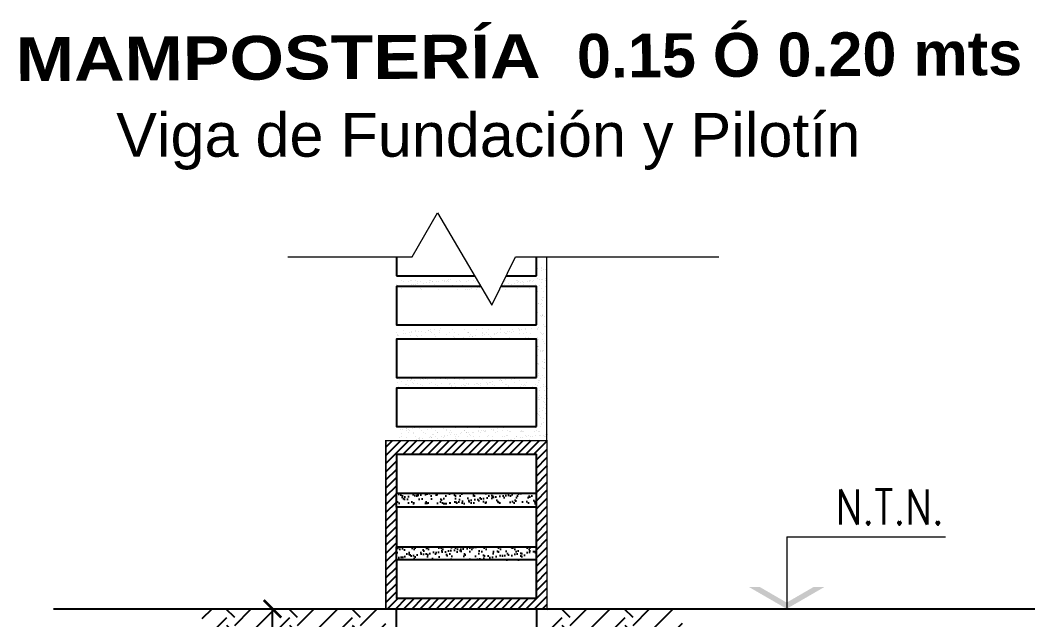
# Model space of a CAD drawing. Header units: millimetres. Extents: x 167 to 347, y -139 to 78.
# Drawn here: x 279.94 to 285.73, y -92.56 to -89.14 of the extents above; entities that cross this region are included whole.
import ezdxf
from ezdxf.enums import TextEntityAlignment as Align

# ---------------------------------------------------------------- set-up
doc = ezdxf.new("R2010")
doc.units = ezdxf.units.MM
doc.header["$LTSCALE"] = 0.1
doc.header["$MEASUREMENT"] = 0
doc.header["$PDMODE"] = 3
doc.header["$PDSIZE"] = 0.1
doc.linetypes.add('ACAD_ISO02W100', pattern=[15, 12, -3])
doc.layers.get('DEFPOINTS').update_dxf_attribs({"color": 1})
doc.layers.add('00-COTAS', color=1, linetype='Continuous', lineweight=9)
doc.layers.add('referencias', color=1, linetype='Continuous', lineweight=5)
for name, color, linetype in [('AUXILIAR', 1, 'Continuous'), ('CORTE-3', 3, 'Continuous'), ('Cotas', 1, 'Continuous'), ('FUNDACION', 4, 'Continuous'), ('hach', 1, 'Continuous'), ('ROTULO', 5, 'Continuous'), ('TRAMAS', 8, 'Continuous')]:
    doc.layers.add(name, color=color, linetype=linetype)
doc.styles.add('Afro', font='arial.ttf', dxfattribs={"height": 0.2})
doc.styles.add('ARIAL', font='arial.ttf', dxfattribs={"height": 0.18})
doc.styles.add('COTAS', font='ROMANS.shx', dxfattribs={"width": 0.7})
doc.dimstyles.new('100', dxfattribs={"dimtxt": 0.2, "dimasz": 0.1, "dimexe": 0.08, "dimexo": 0, "dimgap": 0.05, "dimtad": 1, "dimzin": 1, "dimtxsty": 'ARIAL', "dimblk": 'ARCHTICK', "dimcen": 2.5, "dimadec": 0, "dimazin": 0, "dimtfac": 1, "dimtix": 1, "dimtmove": 0, "dimatfit": 3, "dimfxl": 0.08, "dimfxlon": 1, "dimarcsym": 0})

# ---------------------------------------------------------------- blocks, each defined once
blk = doc.blocks.new('_ARCHTICK')
at = {"color": 0, "linetype": 'ByBlock', "const_width": 0.15}
blk.add_lwpolyline([(-0.5, -0.5), (0.5, 0.5)], dxfattribs=at)
blk = doc.blocks.new('*D246')
at = {"layer": 'Cotas', "color": 0, "lineweight": -2, "transparency": 16777216}
for p, q in [((281.2964, -92.4949), (281.4564, -92.4949)), ((281.3764, -93.6949), (281.3764, -92.4949)), ((281.2964, -93.6949), (281.4564, -93.6949))]:
    blk.add_line(p, q, dxfattribs=at)
at = {"layer": 'DEFPOINTS', "color": 0, "transparency": 16777216}
for p in [(281.1768, -92.4949), (281.3764, -92.4949), (281.1768, -93.6949)]:
    blk.add_point(p, dxfattribs=at)
at = {"layer": 'Cotas', "color": 0, "lineweight": -2, "transparency": 16777216, "xscale": 0.1, "yscale": 0.1, "zscale": 0.1}
for p, rotation in [((281.3764, -92.4949), 90), ((281.3764, -93.6949), 270)]:
    blk.add_blockref('_ARCHTICK', p, dxfattribs=dict(at, rotation=rotation))
at = {"layer": 'Cotas', "color": 0, "transparency": 16777216, "insert": (281.2345, -93.0949), "char_height": 0.18, "attachment_point": 5, "rotation": 90, "style": 'ARIAL'}
blk.add_mtext('0.30', dxfattribs=at)
blk = doc.blocks.new('niv')
at = {"linetype": 'ByBlock'}
blk.add_line((0, 0.3254), (0, 0), dxfattribs=at)
blk.add_line((0, 0.3254), (0.7204, 0.3254))
for points in [[(-0.1724, 0.0996), (-0.1232, 0.0996), (0, 0), (0, 0.0284)], [(0.1724, 0.0996), (0.1232, 0.0996), (0, 0), (0, 0.0284)]]:
    blk.add_solid(points)
at = {"style": 'COTAS', "width": 0.8}
blk.add_attdef('NIVEL', text='', height=0.1478, dxfattribs=at).set_placement((0.7126, 0.3816), align=Align.RIGHT)

msp = doc.modelspace()

# ---------------------------------------------------------------- hatches: boundary and pattern name
h = msp.add_hatch()
h.set_pattern_fill('ANSI31,_O', color=2, scale=0.010378)
h.set_pattern_definition([(45, (-8417.509443, -6510.397297), (-0.02330012399, 0.02330012399), [])])
edge = h.paths.add_edge_path()
edge.add_line((282.5642, -91.5349), (282.7642, -91.5349))
edge.add_line((282.7642, -91.5349), (282.9442, -91.5349))
edge.add_line((282.9442, -91.5349), (282.9442, -92.4949))
edge.add_line((282.9442, -92.4949), (282.0242, -92.4949))
edge.add_line((282.0242, -92.4949), (282.0242, -91.7831))
edge.add_arc((282.0242, -91.7711), 0.012, 270, 450)
edge.add_line((282.0242, -91.7591), (282.0242, -91.5349))
edge.add_line((282.0242, -91.5349), (282.5642, -91.5349))
h.paths.add_polyline_path([(282.0842, -91.6149), (282.0842, -91.8349), (282.0842, -91.9139), (282.0842, -92.1408), (282.0842, -92.2149), (282.0842, -92.4349), (282.8842, -92.4349), (282.8842, -92.2149), (282.8842, -92.1408), (282.8842, -91.9139), (282.8842, -91.8349), (282.8842, -91.6149)], flags=16)
at = {"layer": 'hach'}
h = msp.add_hatch(dxfattribs=at)
h.set_pattern_fill('AR-SAND,_O', color=256, scale=0.001038)
h.set_pattern_definition([(37.5, (-8417.509443, -6510.397297), (-0.00166057302, 0.0507931576), [0, -0.04006884324, 0, -0.04481383784, 0, -0.04283675676]), (7.5, (-8417.50944, -6510.3973), (0.04665322722, 0.07439482125), [0, -0.02161608649, 0, -0.03611468108, 0, -0.01383956757]), (327.5, (-8417.541867, -6510.397297), (0.08209218113, 0.00014915646), [0, -0.01318054054, 0, -0.04744994595, 0, -0.06194854054]), (317.5, (-8417.54187, -6510.3973), (0.07924477777, 0.0231364487), [0, -0.00659027027, 0, -0.03110607568, 0, -0.03558745946])])
h.paths.add_polyline_path([(282.8842, -91.8349), (282.8842, -91.8949), (282.0842, -91.8949), (282.0842, -91.8349)])
h.paths.add_polyline_path([(282.8842, -92.1408), (282.8842, -92.2149), (282.0842, -92.2149), (282.0842, -92.1408)])
at = {"layer": 'TRAMAS', "linetype": 'ACAD_ISO02W100'}
h = msp.add_hatch(dxfattribs=at)
h.set_pattern_fill('EARTH', color=256, scale=0.04, angle=45)
h.set_pattern_definition([(45, (-5926.57608, -6184.9304), (3e-17, 0.359210245), [0.254, -0.254]), (45, (-5926.64343, -6184.86304), (3e-17, 0.359210245), [0.254, -0.254]), (45, (-5926.71078, -6184.79569), (3e-17, 0.359210245), [0.254, -0.254]), (135, (-5926.71078, -6184.75078), (-0.359210245, 3e-17), [0.254, -0.254]), (135, (-5926.64343, -6184.68343), (-0.359210245, 3e-17), [0.254, -0.254]), (135, (-5926.57608, -6184.61608), (-0.359210245, 3e-17), [0.254, -0.254])])
h.paths.add_polyline_path([(281.6898, -92.7085), (281.8602, -92.6021), (281.8601, -92.5901)], flags=16)
h.paths.add_polyline_path([(281.0946, -92.8677), (281.6841, -92.8677), (281.6841, -92.8671), (281.0603, -92.8671)], flags=16)
h.paths.add_polyline_path([(282.0206, -96.1605), (282.0206, -95.803)], flags=16)
h.paths.add_polyline_path([(282.0773, -93.2949), (282.0768, -93.2961), (282.0775, -93.2949)], flags=17)
h.paths.add_polyline_path([(282.0853, -93.4949), (282.0242, -93.4949), (282.0242, -92.4949), (280.9118, -92.4949), (281.0989, -92.6579), (281.0215, -92.6449), (281.0215, -92.8733), (281.6615, -92.8733), (281.6615, -98.408), (282.0741, -97.7088), (282.0742, -98.0584), (282.07, -97.2189), (282.07, -97.2003), (282.0514, -97.0586), (282.0491, -96.9935), (282.0956, -96.9331), (282.0909, -96.8518), (282.0909, -96.7938), (282.1118, -96.745), (282.1072, -96.6939), (282.1026, -96.5661), (282.0839, -96.5322), (282.056, -96.4951), (282.0491, -96.4625), (282.0863, -96.3603), (282.0956, -96.2744), (282.1049, -96.2279), (282.1049, -96.1977), (282.0956, -96.1791), (282.0886, -96.1396), (282.1188, -96.0653), (282.1165, -96.0374), (282.0816, -95.9213), (282.0717, -95.8771), (282.0795, -95.8493), (282.0629, -95.7866), (282.0587, -95.7076), (282.0427, -95.6239), (282.0411, -95.6007), (282.0363, -95.5473), (282.0436, -95.4577), (282.0418, -95.4232), (282.0545, -95.3805), (282.0654, -95.3388), (282.0717, -95.3025), (282.0772, -95.2934), (282.1071, -95.2381), (282.109, -95.219), (282.1062, -95.2027), (282.0972, -95.1755), (282.0972, -95.1519), (282.0926, -95.0878), (282.0963, -95.0588), (282.0752, -95.0333), (282.0832, -94.9839), (282.0919, -94.957), (282.089, -94.9454), (282.0846, -94.9367), (282.0759, -94.896), (282.081, -94.8691), (282.0839, -94.8574), (282.0883, -94.832), (282.0941, -94.8044), (282.0752, -94.7872), (282.0781, -94.7806), (282.0883, -94.7545), (282.0859, -94.7134), (282.0752, -94.6636), (282.0781, -94.6491), (282.0905, -94.6142), (282.0868, -94.596), (282.0726, -94.5612), (282.0825, -94.535), (282.0837, -94.5023), (282.0884, -94.4859), (282.0955, -94.4601), (282.0978, -94.4483), (282.106, -94.3967), (282.0931, -94.3428), (282.0872, -94.3017), (282.0755, -94.2806), (282.0708, -94.2724), (282.0673, -94.2677), (282.0673, -94.2466), (282.0579, -94.2091), (282.0673, -94.1903), (282.0872, -94.1234), (282.082, -94.0678), (282.0955, -94.0343), (282.0943, -94.0085), (282.0908, -93.9909), (282.0767, -93.9674), (282.0638, -93.9545), (282.0661, -93.9064), (282.0674, -93.8546), (282.0692, -93.8337), (282.0636, -93.7769), (282.0655, -93.7467), (282.0749, -93.6974), (282.0939, -93.6766), (282.1033, -93.6274), (282.0996, -93.5933), (282.0996, -93.5328), (282.0939, -93.5119)])
h = msp.add_hatch(dxfattribs=at)
h.set_pattern_fill('EARTH', color=256, scale=0.04, angle=45)
h.set_pattern_definition([(45, (-5926.45608, -6184.9304), (3e-17, 0.359210245), [0.254, -0.254]), (45, (-5926.52343, -6184.86304), (3e-17, 0.359210245), [0.254, -0.254]), (45, (-5926.59078, -6184.79569), (3e-17, 0.359210245), [0.254, -0.254]), (135, (-5926.59078, -6184.75078), (-0.359210245, 3e-17), [0.254, -0.254]), (135, (-5926.52343, -6184.68343), (-0.359210245, 3e-17), [0.254, -0.254]), (135, (-5926.45608, -6184.61608), (-0.359210245, 3e-17), [0.254, -0.254])])
h.paths.add_polyline_path([(283.3113, -95.3953), (283.3232, -95.3953), (283.3232, -94.8886), (283.3113, -94.8886)], flags=16)
h.paths.add_polyline_path([(282.9442, -92.4949), (282.9442, -93.4949), (282.8831, -93.4949), (282.8745, -93.5119), (282.8689, -93.5328), (282.8689, -93.5933), (282.8651, -93.6274), (282.8745, -93.6766), (282.8935, -93.6974), (282.903, -93.7467), (282.9049, -93.7769), (282.8992, -93.8337), (282.9011, -93.8546), (282.9023, -93.9064), (282.9047, -93.9545), (282.887, -93.9721), (282.8847, -93.9792), (282.8777, -93.9909), (282.8741, -94.0085), (282.873, -94.0343), (282.8847, -94.0636), (282.8847, -94.0859), (282.8812, -94.1234), (282.9011, -94.1903), (282.9105, -94.2091), (282.9011, -94.2466), (282.9011, -94.2677), (282.8976, -94.2724), (282.8929, -94.2806), (282.8812, -94.3017), (282.8753, -94.3428), (282.8624, -94.3967), (282.8706, -94.4483), (282.873, -94.4601), (282.88, -94.4859), (282.8847, -94.5023), (282.886, -94.535), (282.8925, -94.5524), (282.8896, -94.5764), (282.8816, -94.596), (282.878, -94.6142), (282.8941, -94.6597), (282.8823, -94.7145), (282.8816, -94.7298), (282.8801, -94.7545), (282.8903, -94.7806), (282.8932, -94.7872), (282.8743, -94.8044), (282.8801, -94.832), (282.8845, -94.8574), (282.8874, -94.8691), (282.8925, -94.896), (282.8838, -94.9367), (282.8794, -94.9454), (282.8765, -94.957), (282.8909, -95.0013), (282.8877, -94.9993), (282.8932, -95.0333), (282.8721, -95.0588), (282.8758, -95.0878), (282.8713, -95.1519), (282.8713, -95.1727), (282.8615, -95.207), (282.8595, -95.219), (282.8613, -95.2381), (282.8912, -95.2934), (282.8967, -95.3025), (282.903, -95.3388), (282.9139, -95.3805), (282.9267, -95.4232), (282.9248, -95.4577), (282.9321, -95.5473), (282.9274, -95.6007), (282.9257, -95.6239), (282.9097, -95.7076), (282.9056, -95.7866), (282.8889, -95.8493), (282.8967, -95.8771), (282.8868, -95.9213), (282.8519, -96.0374), (282.8496, -96.0653), (282.8798, -96.1396), (282.8729, -96.1791), (282.8636, -96.1977), (282.8636, -96.2279), (282.8729, -96.2744), (282.8822, -96.3603), (282.9193, -96.4625), (282.9124, -96.4951), (282.8845, -96.5322), (282.8659, -96.5661), (282.8612, -96.6939), (282.8566, -96.745), (282.8775, -96.7938), (282.8775, -96.8518), (282.8728, -96.9331), (282.9193, -96.9935), (282.917, -97.0586), (282.8984, -97.2003), (282.8984, -97.2189), (282.8943, -98.1089), (282.8943, -98.1089), (283.3828, -98.0718), (283.3828, -92.8546), (283.745, -92.8546), (283.7116, -92.4949)])

# ---------------------------------------------------------------- linework, layer by layer
at = {"color": 1}
for p, q in [((282.0843, -90.4862), (282.0843, -90.5949)), ((282.8843, -90.5949), (282.8843, -90.4862)), ((282.0843, -90.5949), (282.5306, -90.5949)), ((282.7118, -90.5949), (282.8843, -90.5949)), ((282.8843, -91.1749), (282.8843, -91.0208)), ((282.0842, -91.9139), (282.0842, -91.8349)), ((282.8842, -91.9139), (282.8842, -91.8349)), ((282.0842, -92.2149), (282.0842, -92.1408)), ((282.8842, -92.2149), (282.8842, -92.1408))]:
    msp.add_line(p, q, dxfattribs=at)
for points in [[(282.5659, -90.6549), (282.0843, -90.6549), (282.0843, -90.8749), (282.8843, -90.8749)], [(282.8843, -90.8749), (282.8843, -90.6549), (282.6822, -90.6549)], [(282.8843, -91.1749), (282.8843, -90.9549), (282.0843, -90.9549), (282.0843, -91.1749), (282.8843, -91.1749)], [(282.0843, -91.0208), (282.0843, -91.1749), (282.8843, -91.1749)], [(282.8843, -91.4549), (282.8843, -91.2349), (282.0843, -91.2349), (282.0843, -91.4549), (282.8843, -91.4549)], [(282.8842, -91.8349), (282.8842, -91.6149), (282.0842, -91.6149), (282.0842, -91.8349), (282.8842, -91.8349)], [(282.8842, -92.1408), (282.8842, -91.9139), (282.0842, -91.9139), (282.0842, -92.1408), (282.8842, -92.1408)], [(282.8842, -92.4349), (282.8842, -92.2149), (282.0842, -92.2149), (282.0842, -92.4349), (282.8842, -92.4349)]]:
    msp.add_lwpolyline(points, dxfattribs=at)
at = {"color": 2, "const_width": 0.008}
msp.add_lwpolyline([(282.9442, -91.5349), (282.0242, -91.5349), (282.0242, -92.4949), (282.9442, -92.4949)], close=True, dxfattribs=at)
at = {"const_width": 0.008}
msp.add_lwpolyline([(282.0242, -92.1349), (282.0242, -92.4949)], dxfattribs=at)
at = {"layer": '00-COTAS'}
msp.add_line((282.9438, -91.5303), (282.9438, -90.4862), dxfattribs=at)
at = {"layer": 'AUXILIAR', "color": 6, "lineweight": 18}
msp.add_lwpolyline([(281.4639, -90.4862), (282.1741, -90.4862), (282.3187, -90.2343), (282.6292, -90.7626), (282.7652, -90.4862), (283.9266, -90.4862)], dxfattribs=at)
at = {"layer": 'CORTE-3'}
msp.add_lwpolyline([(282.0842, -92.4949), (282.8842, -92.4949), (282.8842, -93.6949), (282.0842, -93.6949)], close=True, dxfattribs=at)
at = {"layer": 'FUNDACION', "color": 1}
msp.add_line((280.1251, -92.4949), (285.7309, -92.4949), dxfattribs=at)
at = {"layer": 'hach', "linetype": 'Continuous'}
for p, q in [((282.8923, -90.5498), (282.8923, -90.5498)), ((282.9122, -90.5652), (282.9122, -90.5652)), ((282.9136, -90.5534), (282.9136, -90.5534)), ((282.9138, -90.547), (282.9138, -90.547)), ((282.9247, -90.5605), (282.9247, -90.5605)), ((282.9365, -90.5585), (282.9365, -90.5585)), ((282.944, -90.5408), (282.944, -90.5408)), ((282.114, -90.6209), (282.114, -90.6209)), ((282.1251, -90.628), (282.1251, -90.628)), ((282.1523, -90.6276), (282.1523, -90.6276)), ((282.1666, -90.6191), (282.1666, -90.6191)), ((282.1715, -90.6235), (282.1715, -90.6235)), ((282.1961, -90.6207), (282.1961, -90.6207)), ((282.2072, -90.6278), (282.2072, -90.6278)), ((282.2198, -90.6279), (282.2198, -90.6279)), ((282.2737, -90.6214), (282.2737, -90.6214)), ((282.2751, -90.6311), (282.2751, -90.6311)), ((282.2781, -90.6206), (282.2781, -90.6206)), ((282.2893, -90.6277), (282.2893, -90.6277)), ((282.291, -90.6254), (282.291, -90.6254)), ((282.3109, -90.6263), (282.3109, -90.6263)), ((282.3247, -90.6245), (282.3247, -90.6245)), ((282.3461, -90.6217), (282.3461, -90.6217)), ((282.36, -90.6245), (282.36, -90.6245)), ((282.3602, -90.6204), (282.3602, -90.6204)), ((282.3714, -90.6275), (282.3714, -90.6275)), ((282.3792, -90.6223), (282.3792, -90.6223)), ((282.3819, -90.617), (282.3819, -90.617)), ((282.384, -90.6268), (282.384, -90.6268)), ((282.3956, -90.6152), (282.3956, -90.6152)), ((282.4274, -90.6248), (282.4274, -90.6248)), ((282.4423, -90.6203), (282.4423, -90.6203)), ((282.4534, -90.6274), (282.4534, -90.6274)), ((282.4862, -90.6246), (282.4862, -90.6246)), ((282.4986, -90.6222), (282.4986, -90.6222)), ((282.5244, -90.6201), (282.5244, -90.6201)), ((282.5355, -90.6272), (282.5355, -90.6272)), ((282.6997, -90.6269), (282.6997, -90.6269)), ((282.7063, -90.6191), (282.7063, -90.6191)), ((282.7707, -90.6197), (282.7707, -90.6197)), ((282.7753, -90.6182), (282.7753, -90.6182)), ((282.7818, -90.6268), (282.7818, -90.6268)), ((282.7961, -90.6307), (282.7961, -90.6307)), ((282.8042, -90.6288), (282.8042, -90.6288)), ((282.832, -90.626), (282.832, -90.626)), ((282.8427, -90.6186), (282.8427, -90.6186)), ((282.8457, -90.6242), (282.8457, -90.6242)), ((282.8528, -90.6195), (282.8528, -90.6195)), ((282.8639, -90.6266), (282.8639, -90.6266)), ((282.8671, -90.6214), (282.8671, -90.6214)), ((282.8883, -90.6101), (282.8883, -90.6101)), ((282.9029, -90.6167), (282.9029, -90.6167)), ((282.9112, -90.6311), (282.9112, -90.6311)), ((282.9139, -90.616), (282.9139, -90.616)), ((282.9166, -90.6149), (282.9166, -90.6149)), ((282.9349, -90.6194), (282.9349, -90.6194)), ((282.9381, -90.612), (282.9381, -90.612)), ((282.0874, -90.6422), (282.0874, -90.6422)), ((282.0923, -90.6467), (282.0923, -90.6467)), ((282.0981, -90.6544), (282.0981, -90.6544)), ((282.1118, -90.6526), (282.1118, -90.6526)), ((282.1152, -90.6677), (282.1152, -90.6677)), ((282.1168, -90.6549), (282.1168, -90.6549)), ((282.1332, -90.6497), (282.1332, -90.6497)), ((282.1651, -90.6535), (282.1651, -90.6535)), ((282.169, -90.645), (282.169, -90.645)), ((282.1827, -90.6432), (282.1827, -90.6432)), ((282.188, -90.6523), (282.188, -90.6523)), ((282.1944, -90.6445), (282.1944, -90.6445)), ((282.2042, -90.6404), (282.2042, -90.6404)), ((282.2207, -90.6686), (282.2207, -90.6686)), ((282.2255, -90.673), (282.2255, -90.673)), ((282.24, -90.6357), (282.24, -90.6357)), ((282.2472, -90.6533), (282.2472, -90.6533)), ((282.2537, -90.6339), (282.2537, -90.6339)), ((282.257, -90.6514), (282.257, -90.6514)), ((282.2999, -90.6454), (282.2999, -90.6454)), ((282.3048, -90.6499), (282.3048, -90.6499)), ((282.3244, -90.6518), (282.3244, -90.6518)), ((282.3277, -90.6709), (282.3277, -90.6709)), ((282.3293, -90.6532), (282.3293, -90.6532)), ((282.3956, -90.6492), (282.3956, -90.6492)), ((282.407, -90.6478), (282.407, -90.6478)), ((282.4114, -90.653), (282.4114, -90.653)), ((282.4332, -90.6718), (282.4332, -90.6718)), ((282.4646, -90.6483), (282.4646, -90.6483)), ((282.4772, -90.6727), (282.4772, -90.6727)), ((282.4909, -90.6709), (282.4909, -90.6709)), ((282.4935, -90.6529), (282.4935, -90.6529)), ((282.5003, -90.673), (282.5003, -90.673)), ((282.5123, -90.6681), (282.5123, -90.6681)), ((282.5124, -90.6487), (282.5124, -90.6487)), ((282.5173, -90.6531), (282.5173, -90.6531)), ((282.5321, -90.6486), (282.5321, -90.6486)), ((282.5402, -90.6741), (282.5402, -90.6741)), ((282.5481, -90.6634), (282.5481, -90.6634)), ((282.5618, -90.6616), (282.5618, -90.6616)), ((282.69, -90.6447), (282.69, -90.6447)), ((282.7038, -90.6429), (282.7038, -90.6429)), ((282.7079, -90.6699), (282.7079, -90.6699)), ((282.725, -90.6519), (282.725, -90.6519)), ((282.7252, -90.6401), (282.7252, -90.6401)), ((282.7298, -90.6564), (282.7298, -90.6564)), ((282.7397, -90.6455), (282.7397, -90.6455)), ((282.7397, -90.6524), (282.7397, -90.6524)), ((282.761, -90.6353), (282.761, -90.6353)), ((282.7747, -90.6335), (282.7747, -90.6335)), ((282.7769, -90.669), (282.7769, -90.669)), ((282.8091, -90.6332), (282.8091, -90.6332)), ((282.8109, -90.643), (282.8109, -90.643)), ((282.8218, -90.6523), (282.8218, -90.6523)), ((282.832, -90.6542), (282.832, -90.6542)), ((282.8443, -90.6694), (282.8443, -90.6694)), ((282.8799, -90.6421), (282.8799, -90.6421)), ((282.8914, -90.6864), (282.8914, -90.6864)), ((282.9039, -90.6521), (282.9039, -90.6521)), ((282.9155, -90.6668), (282.9155, -90.6668)), ((282.9272, -90.6817), (282.9272, -90.6817)), ((282.9375, -90.6552), (282.9375, -90.6552)), ((282.9409, -90.6799), (282.9409, -90.6799)), ((282.9423, -90.6596), (282.9423, -90.6596)), ((282.8852, -90.6926), (282.8852, -90.6926)), ((282.886, -90.7038), (282.886, -90.7038)), ((282.9123, -90.7278), (282.9123, -90.7278)), ((282.9171, -90.7323), (282.9171, -90.7323)), ((282.9172, -90.7176), (282.9172, -90.7176)), ((282.9252, -90.7181), (282.9252, -90.7181)), ((282.8849, -90.7945), (282.8849, -90.7945)), ((282.8871, -90.8004), (282.8871, -90.8004)), ((282.8919, -90.8049), (282.8919, -90.8049)), ((282.8943, -90.7543), (282.8943, -90.7543)), ((282.8954, -90.7516), (282.8954, -90.7516)), ((282.9065, -90.7586), (282.9065, -90.7586)), ((282.9157, -90.7515), (282.9157, -90.7515)), ((282.9189, -90.7684), (282.9189, -90.7684)), ((282.9401, -90.7533), (282.9401, -90.7533)), ((282.8857, -90.8503), (282.8857, -90.8503)), ((282.8865, -90.8452), (282.8865, -90.8452)), ((282.9049, -90.8212), (282.9049, -90.8212)), ((282.9148, -90.8259), (282.9148, -90.8259)), ((282.9167, -90.8176), (282.9167, -90.8176)), ((282.9186, -90.8194), (282.9186, -90.8194)), ((282.9205, -90.8192), (282.9205, -90.8192)), ((282.9278, -90.8247), (282.9278, -90.8247)), ((282.94, -90.8165), (282.94, -90.8165)), ((282.9411, -90.85), (282.9411, -90.85)), ((282.0861, -90.9178), (282.0861, -90.9178)), ((282.1251, -90.9088), (282.1251, -90.9088)), ((282.138, -90.9221), (282.138, -90.9221)), ((282.1595, -90.9193), (282.1595, -90.9193)), ((282.1682, -90.9176), (282.1682, -90.9176)), ((282.1728, -90.912), (282.1728, -90.912)), ((282.1953, -90.9146), (282.1953, -90.9146)), ((282.1963, -90.9063), (282.1963, -90.9063)), ((282.209, -90.9128), (282.209, -90.9128)), ((282.2304, -90.91), (282.2304, -90.91)), ((282.2503, -90.9175), (282.2503, -90.9175)), ((282.2653, -90.9054), (282.2653, -90.9054)), ((282.2662, -90.9052), (282.2662, -90.9052)), ((282.2783, -90.9129), (282.2783, -90.9129)), ((282.28, -90.9034), (282.28, -90.9034)), ((282.2832, -90.9173), (282.2832, -90.9173)), ((282.3014, -90.9006), (282.3014, -90.9006)), ((282.3324, -90.9173), (282.3324, -90.9173)), ((282.3327, -90.9057), (282.3327, -90.9057)), ((282.3372, -90.8959), (282.3372, -90.8959)), ((282.3853, -90.9152), (282.3853, -90.9152)), ((282.4039, -90.9032), (282.4039, -90.9032)), ((282.4144, -90.9172), (282.4144, -90.9172)), ((282.4729, -90.9023), (282.4729, -90.9023)), ((282.4908, -90.9161), (282.4908, -90.9161)), ((282.4957, -90.9206), (282.4957, -90.9206)), ((282.4965, -90.9171), (282.4965, -90.9171)), ((282.5404, -90.9026), (282.5404, -90.9026)), ((282.5749, -90.8974), (282.5749, -90.8974)), ((282.5786, -90.9169), (282.5786, -90.9169)), ((282.5979, -90.9185), (282.5979, -90.9185)), ((282.6116, -90.9), (282.6116, -90.9)), ((282.6591, -90.9218), (282.6591, -90.9218)), ((282.6607, -90.9168), (282.6607, -90.9168)), ((282.6771, -90.8953), (282.6771, -90.8953)), ((282.6805, -90.919), (282.6805, -90.919)), ((282.6806, -90.8992), (282.6806, -90.8992)), ((282.7033, -90.9194), (282.7033, -90.9194)), ((282.7163, -90.9142), (282.7163, -90.9142)), ((282.73, -90.9124), (282.73, -90.9124)), ((282.7428, -90.9166), (282.7428, -90.9166)), ((282.748, -90.8995), (282.748, -90.8995)), ((282.7514, -90.9096), (282.7514, -90.9096)), ((282.7826, -90.8962), (282.7826, -90.8962)), ((282.7873, -90.9049), (282.7873, -90.9049)), ((282.7875, -90.9007), (282.7875, -90.9007)), ((282.801, -90.9031), (282.801, -90.9031)), ((282.8104, -90.9217), (282.8104, -90.9217)), ((282.8192, -90.8969), (282.8192, -90.8969)), ((282.8224, -90.9003), (282.8224, -90.9003)), ((282.8249, -90.9165), (282.8249, -90.9165)), ((282.8582, -90.8956), (282.8582, -90.8956)), ((282.8882, -90.896), (282.8882, -90.896)), ((282.8896, -90.8986), (282.8896, -90.8986)), ((282.8934, -90.8909), (282.8934, -90.8909)), ((282.907, -90.9163), (282.907, -90.9163)), ((282.9159, -90.9226), (282.9159, -90.9226)), ((282.9222, -90.87), (282.9222, -90.87)), ((282.9239, -90.9208), (282.9239, -90.9208)), ((282.9292, -90.8862), (282.9292, -90.8862)), ((282.938, -90.8836), (282.938, -90.8836)), ((282.9429, -90.8844), (282.9429, -90.8844)), ((282.0885, -90.9286), (282.0885, -90.9286)), ((282.0933, -90.9332), (282.0933, -90.9332)), ((282.0936, -90.9351), (282.0936, -90.9351)), ((282.1243, -90.9239), (282.1243, -90.9239)), ((282.1383, -90.9511), (282.1383, -90.9511)), ((282.1623, -90.9324), (282.1623, -90.9324)), ((282.1991, -90.936), (282.1991, -90.936)), ((282.2039, -90.9405), (282.2039, -90.9405)), ((282.2204, -90.9509), (282.2204, -90.9509)), ((282.2297, -90.9327), (282.2297, -90.9327)), ((282.3009, -90.9301), (282.3009, -90.9301)), ((282.3025, -90.9508), (282.3025, -90.9508)), ((282.3061, -90.9384), (282.3061, -90.9384)), ((282.3699, -90.9292), (282.3699, -90.9292)), ((282.3846, -90.9506), (282.3846, -90.9506)), ((282.4056, -90.954), (282.4056, -90.954)), ((282.4116, -90.9393), (282.4116, -90.9393)), ((282.4164, -90.9437), (282.4164, -90.9437)), ((282.4325, -90.9516), (282.4325, -90.9516)), ((282.4374, -90.9296), (282.4374, -90.9296)), ((282.4462, -90.9498), (282.4462, -90.9498)), ((282.4667, -90.9505), (282.4667, -90.9505)), ((282.4676, -90.947), (282.4676, -90.947)), ((282.4746, -90.9531), (282.4746, -90.9531)), ((282.5034, -90.9423), (282.5034, -90.9423)), ((282.5086, -90.927), (282.5086, -90.927)), ((282.5171, -90.9405), (282.5171, -90.9405)), ((282.5186, -90.9416), (282.5186, -90.9416)), ((282.5386, -90.9376), (282.5386, -90.9376)), ((282.542, -90.9534), (282.542, -90.9534)), ((282.5488, -90.9503), (282.5488, -90.9503)), ((282.5744, -90.9329), (282.5744, -90.9329)), ((282.5776, -90.9261), (282.5776, -90.9261)), ((282.5881, -90.9311), (282.5881, -90.9311)), ((282.6095, -90.9283), (282.6095, -90.9283)), ((282.6132, -90.9508), (282.6132, -90.9508)), ((282.6241, -90.9425), (282.6241, -90.9425)), ((282.629, -90.947), (282.629, -90.947)), ((282.6309, -90.9502), (282.6309, -90.9502)), ((282.645, -90.9264), (282.645, -90.9264)), ((282.6453, -90.9236), (282.6453, -90.9236)), ((282.6822, -90.95), (282.6822, -90.95)), ((282.7082, -90.9238), (282.7082, -90.9238)), ((282.713, -90.95), (282.713, -90.95)), ((282.7162, -90.9239), (282.7162, -90.9239)), ((282.7311, -90.9448), (282.7311, -90.9448)), ((282.7497, -90.9503), (282.7497, -90.9503)), ((282.7852, -90.923), (282.7852, -90.923)), ((282.7951, -90.9499), (282.7951, -90.9499)), ((282.8209, -90.9477), (282.8209, -90.9477)), ((282.8366, -90.9457), (282.8366, -90.9457)), ((282.8415, -90.9502), (282.8415, -90.9502)), ((282.8527, -90.9233), (282.8527, -90.9233)), ((282.8772, -90.9497), (282.8772, -90.9497)), ((282.8883, -90.9568), (282.8883, -90.9568)), ((282.8899, -90.9468), (282.8899, -90.9468)), ((282.8962, -90.9588), (282.8962, -90.9588)), ((282.9177, -90.956), (282.9177, -90.956)), ((282.9207, -90.9271), (282.9207, -90.9271)), ((282.9255, -90.9715), (282.9255, -90.9715)), ((282.9437, -90.9481), (282.9437, -90.9481)), ((282.8907, -90.9952), (282.8907, -90.9952)), ((282.8915, -90.9976), (282.8915, -90.9976)), ((282.8955, -90.9997), (282.8955, -90.9997)), ((282.8984, -91.0158), (282.8984, -91.0158)), ((282.9068, -91.0257), (282.9068, -91.0257)), ((282.9096, -91.0228), (282.9096, -91.0228)), ((282.9184, -91.0207), (282.9184, -91.0207)), ((282.9205, -91.0239), (282.9205, -91.0239)), ((282.9272, -91.0223), (282.9272, -91.0223)), ((282.9283, -90.9823), (282.9283, -90.9823)), ((282.942, -91.021), (282.942, -91.021)), ((282.8932, -91.0484), (282.8932, -91.0484)), ((282.8932, -91.0934), (282.8932, -91.0934)), ((282.8953, -91.0954), (282.8953, -91.0954)), ((282.9197, -91.0818), (282.9197, -91.0818)), ((282.9288, -91.0731), (282.9288, -91.0731)), ((282.9308, -91.0888), (282.9308, -91.0888)), ((282.9311, -91.0907), (282.9311, -91.0907)), ((282.8888, -91.1145), (282.8888, -91.1145)), ((282.8948, -91.0992), (282.8948, -91.0992)), ((282.8965, -91.15), (282.8965, -91.15)), ((282.9195, -91.1174), (282.9195, -91.1174)), ((282.9243, -91.1219), (282.9243, -91.1219)), ((282.9305, -91.1239), (282.9305, -91.1239)), ((282.941, -91.1478), (282.941, -91.1478)), ((282.0891, -91.182), (282.0891, -91.182)), ((282.0934, -91.201), (282.0934, -91.201)), ((282.1016, -91.1872), (282.1016, -91.1872)), ((282.1148, -91.1982), (282.1148, -91.1982)), ((282.1506, -91.1935), (282.1506, -91.1935)), ((282.1512, -91.1794), (282.1512, -91.1794)), ((282.1643, -91.1917), (282.1643, -91.1917)), ((282.1706, -91.1863), (282.1706, -91.1863)), ((282.1712, -91.1818), (282.1712, -91.1818)), ((282.1774, -91.2035), (282.1774, -91.2035)), ((282.1823, -91.2079), (282.1823, -91.2079)), ((282.1857, -91.1889), (282.1857, -91.1889)), ((282.2063, -91.211), (282.2063, -91.211)), ((282.2215, -91.1841), (282.2215, -91.1841)), ((282.2353, -91.1823), (282.2353, -91.1823)), ((282.238, -91.1866), (282.238, -91.1866)), ((282.2533, -91.1817), (282.2533, -91.1817)), ((282.2567, -91.1795), (282.2567, -91.1795)), ((282.2567, -91.1803), (282.2567, -91.1803)), ((282.2616, -91.1848), (282.2616, -91.1848)), ((282.2753, -91.2102), (282.2753, -91.2102)), ((282.2845, -91.2058), (282.2845, -91.2058)), ((282.3092, -91.1841), (282.3092, -91.1841)), ((282.3354, -91.1815), (282.3354, -91.1815)), ((282.3427, -91.2105), (282.3427, -91.2105)), ((282.3637, -91.1827), (282.3637, -91.1827)), ((282.3783, -91.1832), (282.3783, -91.1832)), ((282.39, -91.2067), (282.39, -91.2067)), ((282.3948, -91.2112), (282.3948, -91.2112)), ((282.4139, -91.2079), (282.4139, -91.2079)), ((282.4175, -91.1814), (282.4175, -91.1814)), ((282.4457, -91.1835), (282.4457, -91.1835)), ((282.4692, -91.1836), (282.4692, -91.1836)), ((282.4741, -91.188), (282.4741, -91.188)), ((282.4829, -91.207), (282.4829, -91.207)), ((282.497, -91.209), (282.497, -91.209)), ((282.4996, -91.1812), (282.4996, -91.1812)), ((282.5169, -91.181), (282.5169, -91.181)), ((282.5297, -91.2118), (282.5297, -91.2118)), ((282.5434, -91.21), (282.5434, -91.21)), ((282.5503, -91.2074), (282.5503, -91.2074)), ((282.5648, -91.2072), (282.5648, -91.2072)), ((282.5763, -91.1859), (282.5763, -91.1859)), ((282.5817, -91.1811), (282.5817, -91.1811)), ((282.5859, -91.1801), (282.5859, -91.1801)), ((282.6006, -91.2025), (282.6006, -91.2025)), ((282.6025, -91.21), (282.6025, -91.21)), ((282.6144, -91.2007), (282.6144, -91.2007)), ((282.6215, -91.2048), (282.6215, -91.2048)), ((282.6358, -91.1979), (282.6358, -91.1979)), ((282.6533, -91.1804), (282.6533, -91.1804)), ((282.6638, -91.1809), (282.6638, -91.1809)), ((282.6716, -91.1931), (282.6716, -91.1931)), ((282.6817, -91.1868), (282.6817, -91.1868)), ((282.6853, -91.1913), (282.6853, -91.1913)), ((282.6866, -91.1913), (282.6866, -91.1913)), ((282.6905, -91.2039), (282.6905, -91.2039)), ((282.7068, -91.1885), (282.7068, -91.1885)), ((282.7095, -91.2123), (282.7095, -91.2123)), ((282.7245, -91.1778), (282.7245, -91.1778)), ((282.7426, -91.1838), (282.7426, -91.1838)), ((282.7459, -91.1808), (282.7459, -91.1808)), ((282.7563, -91.182), (282.7563, -91.182)), ((282.758, -91.2042), (282.758, -91.2042)), ((282.7777, -91.1792), (282.7777, -91.1792)), ((282.7888, -91.1891), (282.7888, -91.1891)), ((282.7935, -91.177), (282.7935, -91.177)), ((282.828, -91.1806), (282.828, -91.1806)), ((282.8292, -91.2017), (282.8292, -91.2017)), ((282.861, -91.1773), (282.861, -91.1773)), ((282.8845, -91.1651), (282.8845, -91.1651)), ((282.8943, -91.1901), (282.8943, -91.1901)), ((282.8982, -91.1633), (282.8982, -91.1633)), ((282.8982, -91.2008), (282.8982, -91.2008)), ((282.8991, -91.1945), (282.8991, -91.1945)), ((282.9101, -91.1805), (282.9101, -91.1805)), ((282.9196, -91.1605), (282.9196, -91.1605)), ((282.9322, -91.1747), (282.9322, -91.1747)), ((282.0982, -91.2266), (282.0982, -91.2266)), ((282.1031, -91.2311), (282.1031, -91.2311)), ((282.1351, -91.2136), (282.1351, -91.2136)), ((282.1414, -91.2153), (282.1414, -91.2153)), ((282.1525, -91.2224), (282.1525, -91.2224)), ((282.2052, -91.2289), (282.2052, -91.2289)), ((282.2235, -91.2151), (282.2235, -91.2151)), ((282.2346, -91.2222), (282.2346, -91.2222)), ((282.3056, -91.215), (282.3056, -91.215)), ((282.3107, -91.2299), (282.3107, -91.2299)), ((282.3109, -91.2349), (282.3109, -91.2349)), ((282.3156, -91.2343), (282.3156, -91.2343)), ((282.3167, -91.2221), (282.3167, -91.2221)), ((282.3799, -91.234), (282.3799, -91.234)), ((282.3877, -91.2148), (282.3877, -91.2148)), ((282.3878, -91.2305), (282.3878, -91.2305)), ((282.3988, -91.2219), (282.3988, -91.2219)), ((282.4015, -91.2287), (282.4015, -91.2287)), ((282.4178, -91.2322), (282.4178, -91.2322)), ((282.4229, -91.2259), (282.4229, -91.2259)), ((282.4473, -91.2343), (282.4473, -91.2343)), ((282.4587, -91.2212), (282.4587, -91.2212)), ((282.4698, -91.2147), (282.4698, -91.2147)), ((282.4724, -91.2194), (282.4724, -91.2194)), ((282.4809, -91.2218), (282.4809, -91.2218)), ((282.4939, -91.2165), (282.4939, -91.2165)), ((282.5185, -91.2318), (282.5185, -91.2318)), ((282.5232, -91.2331), (282.5232, -91.2331)), ((282.5519, -91.2145), (282.5519, -91.2145)), ((282.563, -91.2216), (282.563, -91.2216)), ((282.5875, -91.2309), (282.5875, -91.2309)), ((282.6073, -91.2144), (282.6073, -91.2144)), ((282.6339, -91.2144), (282.6339, -91.2144)), ((282.6451, -91.2215), (282.6451, -91.2215)), ((282.655, -91.2312), (282.655, -91.2312)), ((282.716, -91.2142), (282.716, -91.2142)), ((282.7262, -91.2286), (282.7262, -91.2286)), ((282.7272, -91.2213), (282.7272, -91.2213)), ((282.7952, -91.2278), (282.7952, -91.2278)), ((282.7981, -91.2141), (282.7981, -91.2141)), ((282.8092, -91.2212), (282.8092, -91.2212)), ((282.815, -91.2132), (282.815, -91.2132)), ((282.8199, -91.2176), (282.8199, -91.2176)), ((282.8626, -91.2281), (282.8626, -91.2281)), ((282.873, -91.2349), (282.873, -91.2349)), ((282.8802, -91.2139), (282.8802, -91.2139)), ((282.8913, -91.221), (282.8913, -91.221)), ((282.8998, -91.2516), (282.8998, -91.2516)), ((282.9088, -91.2302), (282.9088, -91.2302)), ((282.922, -91.2155), (282.922, -91.2155)), ((282.9225, -91.2284), (282.9225, -91.2284)), ((282.9314, -91.2465), (282.9314, -91.2465)), ((282.9338, -91.2255), (282.9338, -91.2255)), ((282.9439, -91.2255), (282.9439, -91.2255)), ((282.9483, -91.2396), (282.9483, -91.2396)), ((282.8968, -91.2882), (282.8968, -91.2882)), ((282.8973, -91.2999), (282.8973, -91.2999)), ((282.9015, -91.2799), (282.9015, -91.2799)), ((282.9015, -91.3024), (282.9015, -91.3024)), ((282.9126, -91.287), (282.9126, -91.287)), ((282.9231, -91.3122), (282.9231, -91.3122)), ((282.9279, -91.3167), (282.9279, -91.3167)), ((282.9331, -91.2952), (282.9331, -91.2952)), ((282.9355, -91.2763), (282.9355, -91.2763)), ((282.9371, -91.3271), (282.9371, -91.3271)), ((282.9468, -91.2934), (282.9468, -91.2934)), ((282.8864, -91.3696), (282.8864, -91.3696)), ((282.8918, -91.3787), (282.8918, -91.3787)), ((282.8979, -91.3849), (282.8979, -91.3849)), ((282.9002, -91.3678), (282.9002, -91.3678)), ((282.9031, -91.3532), (282.9031, -91.3532)), ((282.9216, -91.365), (282.9216, -91.365)), ((282.9228, -91.346), (282.9228, -91.346)), ((282.9339, -91.353), (282.9339, -91.353)), ((282.9388, -91.3779), (282.9388, -91.3779)), ((282.9027, -91.3893), (282.9027, -91.3893)), ((282.9048, -91.404), (282.9048, -91.404)), ((282.9107, -91.4347), (282.9107, -91.4347)), ((282.9245, -91.4329), (282.9245, -91.4329)), ((282.9256, -91.4103), (282.9256, -91.4103)), ((282.9405, -91.4287), (282.9405, -91.4287)), ((282.9441, -91.412), (282.9441, -91.412)), ((282.9459, -91.43), (282.9459, -91.43)), ((282.1059, -91.4724), (282.1059, -91.4724)), ((282.1116, -91.492), (282.1116, -91.492)), ((282.1196, -91.4706), (282.1196, -91.4706)), ((282.141, -91.4677), (282.141, -91.4677)), ((282.1434, -91.4676), (282.1434, -91.4676)), ((282.1445, -91.4795), (282.1445, -91.4795)), ((282.1556, -91.4865), (282.1556, -91.4865)), ((282.1558, -91.4709), (282.1558, -91.4709)), ((282.1607, -91.4754), (282.1607, -91.4754)), ((282.1769, -91.463), (282.1769, -91.463)), ((282.1806, -91.4911), (282.1806, -91.4911)), ((282.1836, -91.4964), (282.1836, -91.4964)), ((282.1906, -91.4612), (282.1906, -91.4612)), ((282.212, -91.4584), (282.212, -91.4584)), ((282.2146, -91.465), (282.2146, -91.465)), ((282.2265, -91.4793), (282.2265, -91.4793)), ((282.2377, -91.4864), (282.2377, -91.4864)), ((282.248, -91.4914), (282.248, -91.4914)), ((282.2629, -91.4733), (282.2629, -91.4733)), ((282.2836, -91.4641), (282.2836, -91.4641)), ((282.2891, -91.4973), (282.2891, -91.4973)), ((282.294, -91.5018), (282.294, -91.5018)), ((282.3086, -91.4792), (282.3086, -91.4792)), ((282.3192, -91.4888), (282.3192, -91.4888)), ((282.3198, -91.4863), (282.3198, -91.4863)), ((282.351, -91.4645), (282.351, -91.4645)), ((282.3684, -91.4742), (282.3684, -91.4742)), ((282.3732, -91.4786), (282.3732, -91.4786)), ((282.3882, -91.488), (282.3882, -91.488)), ((282.3907, -91.479), (282.3907, -91.479)), ((282.3961, -91.4996), (282.3961, -91.4996)), ((282.4018, -91.4861), (282.4018, -91.4861)), ((282.414, -91.5001), (282.414, -91.5001)), ((282.4222, -91.4619), (282.4222, -91.4619)), ((282.4278, -91.4983), (282.4278, -91.4983)), ((282.4492, -91.4954), (282.4492, -91.4954)), ((282.4525, -91.4555), (282.4525, -91.4555)), ((282.4556, -91.4883), (282.4556, -91.4883)), ((282.4728, -91.4789), (282.4728, -91.4789)), ((282.4754, -91.4765), (282.4754, -91.4765)), ((282.4839, -91.486), (282.4839, -91.486)), ((282.485, -91.4907), (282.485, -91.4907)), ((282.4912, -91.461), (282.4912, -91.461)), ((282.4987, -91.4889), (282.4987, -91.4889)), ((282.5016, -91.5005), (282.5016, -91.5005)), ((282.5201, -91.4861), (282.5201, -91.4861)), ((282.5268, -91.4857), (282.5268, -91.4857)), ((282.5549, -91.4787), (282.5549, -91.4787)), ((282.5559, -91.4814), (282.5559, -91.4814)), ((282.5586, -91.4613), (282.5586, -91.4613)), ((282.566, -91.4858), (282.566, -91.4858)), ((282.5697, -91.4796), (282.5697, -91.4796)), ((282.5809, -91.4774), (282.5809, -91.4774)), ((282.5857, -91.4819), (282.5857, -91.4819)), ((282.5911, -91.4767), (282.5911, -91.4767)), ((282.5958, -91.4848), (282.5958, -91.4848)), ((282.6269, -91.472), (282.6269, -91.472)), ((282.6298, -91.4588), (282.6298, -91.4588)), ((282.637, -91.4786), (282.637, -91.4786)), ((282.6406, -91.4702), (282.6406, -91.4702)), ((282.6481, -91.4857), (282.6481, -91.4857)), ((282.6621, -91.4674), (282.6621, -91.4674)), ((282.6633, -91.4852), (282.6633, -91.4852)), ((282.665, -91.4587), (282.665, -91.4587)), ((282.6879, -91.4797), (282.6879, -91.4797)), ((282.6979, -91.4627), (282.6979, -91.4627)), ((282.6988, -91.4579), (282.6988, -91.4579)), ((282.7116, -91.4609), (282.7116, -91.4609)), ((282.7191, -91.4784), (282.7191, -91.4784)), ((282.7302, -91.4855), (282.7302, -91.4855)), ((282.733, -91.4581), (282.733, -91.4581)), ((282.7345, -91.4826), (282.7345, -91.4826)), ((282.7663, -91.4582), (282.7663, -91.4582)), ((282.7672, -91.4566), (282.7672, -91.4566)), ((282.7934, -91.4806), (282.7934, -91.4806)), ((282.7983, -91.4851), (282.7983, -91.4851)), ((282.8012, -91.4783), (282.8012, -91.4783)), ((282.8035, -91.4817), (282.8035, -91.4817)), ((282.8123, -91.4854), (282.8123, -91.4854)), ((282.8375, -91.4556), (282.8375, -91.4556)), ((282.8709, -91.482), (282.8709, -91.482)), ((282.8726, -91.4575), (282.8726, -91.4575)), ((282.8775, -91.462), (282.8775, -91.462)), ((282.8833, -91.4781), (282.8833, -91.4781)), ((282.8944, -91.4852), (282.8944, -91.4852)), ((282.9004, -91.483), (282.9004, -91.483)), ((282.9065, -91.4548), (282.9065, -91.4548)), ((282.9131, -91.4447), (282.9131, -91.4447)), ((282.935, -91.4997), (282.935, -91.4997)), ((282.9421, -91.4795), (282.9421, -91.4795)), ((282.9488, -91.4979), (282.9488, -91.4979)), ((282.1044, -91.5195), (282.1044, -91.5195)), ((282.1135, -91.5122), (282.1135, -91.5122)), ((282.145, -91.5184), (282.145, -91.5184)), ((282.1653, -91.5328), (282.1653, -91.5328)), ((282.1956, -91.512), (282.1956, -91.512)), ((282.2012, -91.5281), (282.2012, -91.5281)), ((282.2099, -91.5204), (282.2099, -91.5204)), ((282.2147, -91.5249), (282.2147, -91.5249)), ((282.2149, -91.5263), (282.2149, -91.5263)), ((282.2162, -91.5158), (282.2162, -91.5158)), ((282.2363, -91.5235), (282.2363, -91.5235)), ((282.2721, -91.5187), (282.2721, -91.5187)), ((282.2777, -91.5119), (282.2777, -91.5119)), ((282.2852, -91.5149), (282.2852, -91.5149)), ((282.2858, -91.5169), (282.2858, -91.5169)), ((282.3073, -91.5141), (282.3073, -91.5141)), ((282.3169, -91.5228), (282.3169, -91.5228)), ((282.3431, -91.5094), (282.3431, -91.5094)), ((282.3527, -91.5152), (282.3527, -91.5152)), ((282.3568, -91.5076), (282.3568, -91.5076)), ((282.3598, -91.5117), (282.3598, -91.5117)), ((282.3782, -91.5048), (282.3782, -91.5048)), ((282.4224, -91.5237), (282.4224, -91.5237)), ((282.4239, -91.5127), (282.4239, -91.5127)), ((282.4272, -91.5281), (282.4272, -91.5281)), ((282.4419, -91.5116), (282.4419, -91.5116)), ((282.4929, -91.5118), (282.4929, -91.5118)), ((282.5065, -91.505), (282.5065, -91.505)), ((282.524, -91.5114), (282.524, -91.5114)), ((282.5294, -91.526), (282.5294, -91.526)), ((282.5603, -91.5121), (282.5603, -91.5121)), ((282.6061, -91.5113), (282.6061, -91.5113)), ((282.6087, -91.5029), (282.6087, -91.5029)), ((282.6315, -91.5096), (282.6315, -91.5096)), ((282.6349, -91.5269), (282.6349, -91.5269)), ((282.6398, -91.5314), (282.6398, -91.5314)), ((282.6864, -91.5325), (282.6864, -91.5325)), ((282.6881, -91.5111), (282.6881, -91.5111)), ((282.7005, -91.5087), (282.7005, -91.5087)), ((282.7142, -91.5038), (282.7142, -91.5038)), ((282.719, -91.5082), (282.719, -91.5082)), ((282.7222, -91.5277), (282.7222, -91.5277)), ((282.7359, -91.5259), (282.7359, -91.5259)), ((282.7361, -91.5334), (282.7361, -91.5334)), ((282.7419, -91.5292), (282.7419, -91.5292)), ((282.7573, -91.5231), (282.7573, -91.5231)), ((282.7679, -91.509), (282.7679, -91.509)), ((282.7702, -91.511), (282.7702, -91.511)), ((282.7931, -91.5184), (282.7931, -91.5184)), ((282.8051, -91.5325), (282.8051, -91.5325)), ((282.8068, -91.5166), (282.8068, -91.5166)), ((282.8212, -91.5061), (282.8212, -91.5061)), ((282.8283, -91.5138), (282.8283, -91.5138)), ((282.8391, -91.5064), (282.8391, -91.5064)), ((282.8474, -91.5301), (282.8474, -91.5301)), ((282.8523, -91.5109), (282.8523, -91.5109)), ((282.8523, -91.5346), (282.8523, -91.5346)), ((282.8641, -91.5091), (282.8641, -91.5091)), ((282.8726, -91.5328), (282.8726, -91.5328)), ((282.8778, -91.5073), (282.8778, -91.5073)), ((282.8992, -91.5044), (282.8992, -91.5044)), ((282.9081, -91.5056), (282.9081, -91.5056)), ((282.9267, -91.507), (282.9267, -91.507)), ((282.9315, -91.5115), (282.9315, -91.5115)), ((282.9344, -91.5107), (282.9344, -91.5107)), ((282.9438, -91.5303), (282.9438, -91.5303)), ((282.9454, -91.5811), (282.9454, -91.5811)), ((282.9471, -91.6319), (282.9471, -91.6319)), ((282.9472, -91.6762), (282.9472, -91.6762)), ((282.9478, -91.6345), (282.9478, -91.6345)), ((282.9488, -91.6826), (282.9488, -91.6826))]:
    msp.add_line(p, q, dxfattribs=at)

# ---------------------------------------------------------------- block references
at = {"layer": '00-COTAS'}
ref = msp.add_blockref('niv', (284.3139, -92.4949), dxfattribs=dict(at, xscale=1.260000000000218, yscale=1.260000000000218, zscale=1.260000000000218))
ref.add_attrib('NIVEL', 'N.T.N.', dxfattribs={"color": 2, "height": 0.2, "style": 'COTAS', "width": 0.8}).set_placement((285.2118, -92.0141), align=Align.RIGHT)

# ---------------------------------------------------------------- texts
at = {"layer": 'referencias', "insert": (280.4836, -89.6644), "char_height": 0.25, "width": 8.422895, "attachment_point": 1, "style": 'ARIAL'}
msp.add_mtext('Viga de Fundación y Pilotín', dxfattribs=at)
at = {"layer": 'ROTULO', "color": 7, "linetype": 'Continuous', "insert": (282.7843, -89.3426, -10.2721), "char_height": 0.25, "width": 7.806059, "attachment_point": 5, "rotation": 0.3481, "style": 'Afro'}
msp.add_mtext('\\pxqc;{\\fArial Black|b1|i0|c0|p34;MAMPOSTERÍA \\fArial|b0|i0|c0|p34;\\C256; \\fSwis721 BdOul BT|b1|i0|c0|p82;\\C7;0.15 Ó 0.20 mts}', dxfattribs=at)

# ---------------------------------------------------------------- dimensions: what is measured, and where the dimension line sits
at = {"layer": 'Cotas'}
dim = msp.add_linear_dim(base=(281.3764, -92.4949), p1=(281.1768, -93.6949), p2=(281.1768, -92.4949), angle=90, text='0.30', dimstyle='100', dxfattribs=at)
dim.commit()
dim.dimension.update_dxf_attribs({"geometry": '*D246', "text_midpoint": (281.2345, -93.0949)})

doc.saveas('drawing.dxf')
